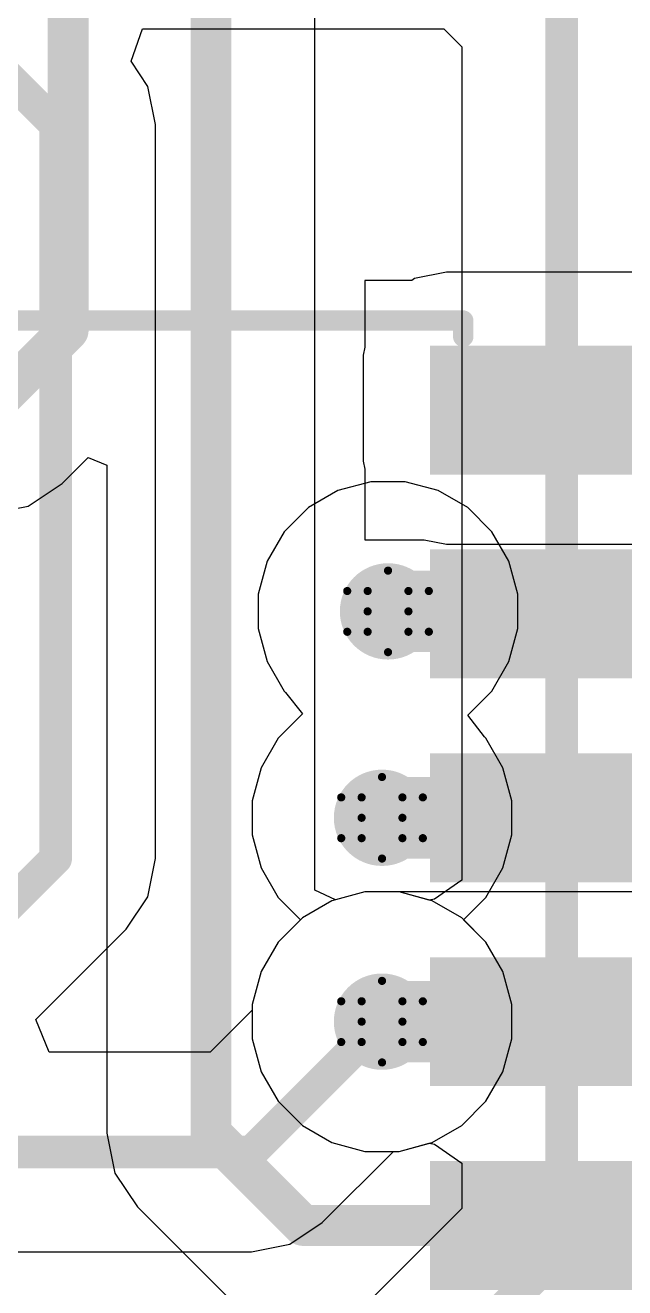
# Model space of a CAD drawing. Header units: inches. Extents: x -3 to 5437, y -3 to 5435.
# Drawn here: x 164.78 to 168.52, y 74.8 to 82.66 of the extents above; entities that cross this region are included whole.
import ezdxf

# ---------------------------------------------------------------- set-up
doc = ezdxf.new("R2010")
doc.units = ezdxf.units.IN
for name, color, linetype in [('Bottom Layer', 5, 'Continuous'), ('Drill Drawing', 1, 'Continuous'), ('GND', 16, 'Continuous'), ('PWR', 76, 'Continuous'), ('Top Layer', 1, 'Continuous'), ('Top Overlay', 2, 'Continuous'), ('Top Paste', 8, 'Continuous'), ('Top Solder', 216, 'Continuous'), ('Via Holes', 16, 'Continuous')]:
    doc.layers.add(name, color=color, linetype=linetype)

# ---------------------------------------------------------------- blocks, each defined once
blk = doc.blocks.new('SOIC_16_272')
at = {"layer": 'Top Layer'}
for points in [[(1.925, 4.745), (3.475, 4.745), (3.475, 4.145), (1.925, 4.145)], [(1.925, 3.475), (3.475, 3.475), (3.475, 2.875), (1.925, 2.875)], [(1.925, 2.205), (3.475, 2.205), (3.475, 1.605), (1.925, 1.605)], [(1.925, 0.935), (3.475, 0.935), (3.475, 0.335), (1.925, 0.335)], [(1.925, -0.335), (3.475, -0.335), (3.475, -0.935), (1.925, -0.935)]]:
    blk.add_hatch(color=1, dxfattribs=at).paths.add_polyline_path(points)
at = {"layer": 'Top Paste'}
for points in [[(1.925, 4.745), (3.475, 4.745), (3.475, 4.145), (1.925, 4.145)], [(1.925, 3.475), (3.475, 3.475), (3.475, 2.875), (1.925, 2.875)], [(1.925, 2.205), (3.475, 2.205), (3.475, 1.605), (1.925, 1.605)], [(1.925, 0.935), (3.475, 0.935), (3.475, 0.335), (1.925, 0.335)], [(1.925, -0.335), (3.475, -0.335), (3.475, -0.935), (1.925, -0.935)]]:
    blk.add_hatch(color=8, dxfattribs=at).paths.add_polyline_path(points)
at = {"layer": 'Top Solder'}
for points in [[(1.8234, 4.8466), (3.5766, 4.8466), (3.5766, 4.0434), (1.8234, 4.0434)], [(1.8234, 3.5766), (3.5766, 3.5766), (3.5766, 2.7734), (1.8234, 2.7734)], [(1.8234, 2.3066), (3.5766, 2.3066), (3.5766, 1.5034), (1.8234, 1.5034)], [(1.8234, 1.0366), (3.5766, 1.0366), (3.5766, 0.2334), (1.8234, 0.2334)], [(1.8234, -0.2334), (3.5766, -0.2334), (3.5766, -1.0366), (1.8234, -1.0366)]]:
    blk.add_hatch(color=216, dxfattribs=at).paths.add_polyline_path(points)
at = {"layer": 'Top Overlay'}
for points in [[(-2.0142, 5.0038, 0.127, 0.127, 0), (2.0244, 5.0038, 0.127, 0.127, 0)], [(2.0294, 4.9022, 0.127, 0.127, 0), (2.0294, 5.0022, 0.127, 0.127, 0)]]:
    blk.add_lwpolyline(points, format="xyseb", dxfattribs=at)
for points in [[(1.9927, 5.0038, 0.0635, 0.0635, 1), (2.0562, 5.0038, 0.0635, 0.0635, 1)], [(1.9977, 5.0022, 0.0635, 0.0635, 1), (2.0612, 5.0022, 0.0635, 0.0635, 1)], [(1.9977, 4.9022, 0.0635, 0.0635, 1), (2.0612, 4.9022, 0.0635, 0.0635, 1)]]:
    blk.add_lwpolyline(points, format="xyseb", close=True, dxfattribs=at)

msp = doc.modelspace()

# ---------------------------------------------------------------- hatches: boundary and pattern name
at = {"layer": 'Bottom Layer'}
h = msp.add_hatch(color=5, dxfattribs=at)
edge = h.paths.add_edge_path()
edge.add_arc((167.0424, 79.0098), 0.3, 0, 360)
h = msp.add_hatch(color=5, dxfattribs=at)
edge = h.paths.add_edge_path()
edge.add_arc((167.005, 77.724), 0.3, 0, 360)
h = msp.add_hatch(color=5, dxfattribs=at)
edge = h.paths.add_edge_path()
edge.add_arc((167.005, 76.454), 0.3, 0, 360)
at = {"layer": 'GND'}
h = msp.add_hatch(color=16, dxfattribs=at)
edge = h.paths.add_edge_path()
edge.add_arc((167.0424, 79.0098), 0.3, 0, 360)
h = msp.add_hatch(color=16, dxfattribs=at)
edge = h.paths.add_edge_path()
edge.add_arc((167.005, 77.724), 0.3, 0, 360)
h = msp.add_hatch(color=16, dxfattribs=at)
edge = h.paths.add_edge_path()
edge.add_arc((167.005, 76.454), 0.3, 0, 360)
at = {"layer": 'PWR'}
h = msp.add_hatch(color=76, dxfattribs=at)
edge = h.paths.add_edge_path()
edge.add_arc((167.0424, 79.0098), 0.3, 0, 360)
h = msp.add_hatch(color=76, dxfattribs=at)
edge = h.paths.add_edge_path()
edge.add_arc((167.005, 77.724), 0.3, 0, 360)
h = msp.add_hatch(color=76, dxfattribs=at)
edge = h.paths.add_edge_path()
edge.add_arc((167.005, 76.454), 0.3, 0, 360)
at = {"layer": 'Top Layer'}
for points in [[(167.406, 79.9465), (170.3197, 79.9465), (170.3197, 80.605), (167.406, 80.605)], [(167.406, 74.8665), (170.0784, 74.8665), (170.0784, 75.525), (167.406, 75.525)]]:
    msp.add_hatch(color=1, dxfattribs=at).paths.add_polyline_path(points)
h = msp.add_hatch(color=1, dxfattribs=at)
edge = h.paths.add_edge_path()
edge.add_arc((167.0424, 79.0098), 0.3, 0, 360)
h = msp.add_hatch(color=1, dxfattribs=at)
edge = h.paths.add_edge_path()
edge.add_arc((167.005, 77.724), 0.3, 0, 360)
h = msp.add_hatch(color=1, dxfattribs=at)
edge = h.paths.add_edge_path()
edge.add_arc((167.005, 76.454), 0.3, 0, 360)
at = {"layer": 'Via Holes'}
h = msp.add_hatch(color=7, dxfattribs=at)
edge = h.paths.add_edge_path()
edge.add_arc((167.0424, 79.0098), 0.15, 0, 360)
h = msp.add_hatch(color=7, dxfattribs=at)
edge = h.paths.add_edge_path()
edge.add_arc((167.005, 77.724), 0.15, 0, 360)
h = msp.add_hatch(color=7, dxfattribs=at)
edge = h.paths.add_edge_path()
edge.add_arc((167.005, 76.454), 0.15, 0, 360)

# ---------------------------------------------------------------- linework, layer by layer
at = {"layer": 'Bottom Layer'}
for p, q in [((166.8986, 77.262), (166.6931, 77.2069)), ((167.1114, 77.262), (166.8986, 77.262)), ((167.3169, 77.2069), (167.1114, 77.262)), ((166.6931, 77.2069), (166.5089, 77.1006)), ((167.5011, 77.1006), (167.3169, 77.2069)), ((166.5089, 77.1006), (166.3584, 76.9501)), ((167.6516, 76.9501), (167.5011, 77.1006)), ((166.3584, 76.9501), (166.2521, 76.7659)), ((167.7579, 76.7659), (167.6516, 76.9501)), ((166.2521, 76.7659), (166.197, 76.5604)), ((167.813, 76.5604), (167.7579, 76.7659)), ((166.197, 76.5604), (166.197, 76.3476)), ((167.813, 76.3476), (167.813, 76.5604)), ((166.197, 76.3476), (166.2521, 76.1421)), ((167.7579, 76.1421), (167.813, 76.3476)), ((166.2521, 76.1421), (166.3584, 75.9579)), ((167.6516, 75.9579), (167.7579, 76.1421)), ((166.3584, 75.9579), (166.5089, 75.8074)), ((167.5011, 75.8074), (167.6516, 75.9579)), ((166.5089, 75.8074), (166.6931, 75.7011)), ((167.3169, 75.7011), (167.5011, 75.8074)), ((166.6931, 75.7011), (166.8986, 75.646)), ((167.1114, 75.646), (167.3169, 75.7011)), ((166.8986, 75.646), (167.1114, 75.646))]:
    msp.add_line(p, q, dxfattribs=at)
at = {"layer": 'Drill Drawing'}
for points in [[(166.9154, 79.1368, 0.0508, 0.0508, 0), (167.0424, 79.2638, 0.0508, 0.0508, 0)], [(167.0424, 79.2638, 0.0508, 0.0508, 0), (167.1694, 79.1368, 0.0508, 0.0508, 0)], [(166.7884, 79.1368, 0.0508, 0.0508, 0), (166.9154, 79.0098, 0.0508, 0.0508, 0)], [(166.7884, 79.1368, 0.0508, 0.0508, 0), (166.9154, 79.1368, 0.0508, 0.0508, 0)], [(167.1694, 79.1368, 0.0508, 0.0508, 0), (167.2964, 79.1368, 0.0508, 0.0508, 0)], [(167.1694, 79.0098, 0.0508, 0.0508, 0), (167.2964, 79.1368, 0.0508, 0.0508, 0)], [(166.7884, 78.8828, 0.0508, 0.0508, 0), (166.9154, 79.0098, 0.0508, 0.0508, 0)], [(167.1694, 79.0098, 0.0508, 0.0508, 0), (167.2964, 78.8828, 0.0508, 0.0508, 0)], [(166.7884, 78.8828, 0.0508, 0.0508, 0), (166.9154, 78.8828, 0.0508, 0.0508, 0)], [(166.9154, 78.8828, 0.0508, 0.0508, 0), (167.0424, 78.7558, 0.0508, 0.0508, 0)], [(167.0424, 78.7558, 0.0508, 0.0508, 0), (167.1694, 78.8828, 0.0508, 0.0508, 0)], [(167.1694, 78.8828, 0.0508, 0.0508, 0), (167.2964, 78.8828, 0.0508, 0.0508, 0)], [(166.878, 77.851, 0.0508, 0.0508, 0), (167.005, 77.978, 0.0508, 0.0508, 0)], [(167.005, 77.978, 0.0508, 0.0508, 0), (167.132, 77.851, 0.0508, 0.0508, 0)], [(166.751, 77.851, 0.0508, 0.0508, 0), (166.878, 77.724, 0.0508, 0.0508, 0)], [(166.751, 77.851, 0.0508, 0.0508, 0), (166.878, 77.851, 0.0508, 0.0508, 0)], [(167.132, 77.851, 0.0508, 0.0508, 0), (167.259, 77.851, 0.0508, 0.0508, 0)], [(167.132, 77.724, 0.0508, 0.0508, 0), (167.259, 77.851, 0.0508, 0.0508, 0)], [(166.751, 77.597, 0.0508, 0.0508, 0), (166.878, 77.724, 0.0508, 0.0508, 0)], [(167.132, 77.724, 0.0508, 0.0508, 0), (167.259, 77.597, 0.0508, 0.0508, 0)], [(166.751, 77.597, 0.0508, 0.0508, 0), (166.878, 77.597, 0.0508, 0.0508, 0)], [(166.878, 77.597, 0.0508, 0.0508, 0), (167.005, 77.47, 0.0508, 0.0508, 0)], [(167.005, 77.47, 0.0508, 0.0508, 0), (167.132, 77.597, 0.0508, 0.0508, 0)], [(167.132, 77.597, 0.0508, 0.0508, 0), (167.259, 77.597, 0.0508, 0.0508, 0)], [(166.878, 76.581, 0.0508, 0.0508, 0), (167.005, 76.708, 0.0508, 0.0508, 0)], [(167.005, 76.708, 0.0508, 0.0508, 0), (167.132, 76.581, 0.0508, 0.0508, 0)], [(166.751, 76.581, 0.0508, 0.0508, 0), (166.878, 76.454, 0.0508, 0.0508, 0)], [(166.751, 76.581, 0.0508, 0.0508, 0), (166.878, 76.581, 0.0508, 0.0508, 0)], [(167.132, 76.581, 0.0508, 0.0508, 0), (167.259, 76.581, 0.0508, 0.0508, 0)], [(167.132, 76.454, 0.0508, 0.0508, 0), (167.259, 76.581, 0.0508, 0.0508, 0)], [(166.751, 76.327, 0.0508, 0.0508, 0), (166.878, 76.454, 0.0508, 0.0508, 0)], [(167.132, 76.454, 0.0508, 0.0508, 0), (167.259, 76.327, 0.0508, 0.0508, 0)], [(166.751, 76.327, 0.0508, 0.0508, 0), (166.878, 76.327, 0.0508, 0.0508, 0)], [(166.878, 76.327, 0.0508, 0.0508, 0), (167.005, 76.2, 0.0508, 0.0508, 0)], [(167.005, 76.2, 0.0508, 0.0508, 0), (167.132, 76.327, 0.0508, 0.0508, 0)], [(167.132, 76.327, 0.0508, 0.0508, 0), (167.259, 76.327, 0.0508, 0.0508, 0)]]:
    msp.add_lwpolyline(points, format="xyseb", dxfattribs=at)
for points in [[(167.0297, 79.2638, 0.0254, 0.0254, 1), (167.0551, 79.2638, 0.0254, 0.0254, 1)], [(167.0297, 79.2638, 0.0254, 0.0254, 1), (167.0551, 79.2638, 0.0254, 0.0254, 1)], [(166.7757, 79.1368, 0.0254, 0.0254, 1), (166.8011, 79.1368, 0.0254, 0.0254, 1)], [(166.7757, 79.1368, 0.0254, 0.0254, 1), (166.8011, 79.1368, 0.0254, 0.0254, 1)], [(166.9027, 79.1368, 0.0254, 0.0254, 1), (166.9281, 79.1368, 0.0254, 0.0254, 1)], [(166.9027, 79.1368, 0.0254, 0.0254, 1), (166.9281, 79.1368, 0.0254, 0.0254, 1)], [(167.1567, 79.1368, 0.0254, 0.0254, 1), (167.1821, 79.1368, 0.0254, 0.0254, 1)], [(167.1567, 79.1368, 0.0254, 0.0254, 1), (167.1821, 79.1368, 0.0254, 0.0254, 1)], [(167.2837, 79.1368, 0.0254, 0.0254, 1), (167.3091, 79.1368, 0.0254, 0.0254, 1)], [(167.2837, 79.1368, 0.0254, 0.0254, 1), (167.3091, 79.1368, 0.0254, 0.0254, 1)], [(166.9027, 79.0098, 0.0254, 0.0254, 1), (166.9281, 79.0098, 0.0254, 0.0254, 1)], [(166.9027, 79.0098, 0.0254, 0.0254, 1), (166.9281, 79.0098, 0.0254, 0.0254, 1)], [(167.1567, 79.0098, 0.0254, 0.0254, 1), (167.1821, 79.0098, 0.0254, 0.0254, 1)], [(167.1567, 79.0098, 0.0254, 0.0254, 1), (167.1821, 79.0098, 0.0254, 0.0254, 1)], [(166.7757, 78.8828, 0.0254, 0.0254, 1), (166.8011, 78.8828, 0.0254, 0.0254, 1)], [(166.7757, 78.8828, 0.0254, 0.0254, 1), (166.8011, 78.8828, 0.0254, 0.0254, 1)], [(166.9027, 78.8828, 0.0254, 0.0254, 1), (166.9281, 78.8828, 0.0254, 0.0254, 1)], [(166.9027, 78.8828, 0.0254, 0.0254, 1), (166.9281, 78.8828, 0.0254, 0.0254, 1)], [(167.1567, 78.8828, 0.0254, 0.0254, 1), (167.1821, 78.8828, 0.0254, 0.0254, 1)], [(167.1567, 78.8828, 0.0254, 0.0254, 1), (167.1821, 78.8828, 0.0254, 0.0254, 1)], [(167.2837, 78.8828, 0.0254, 0.0254, 1), (167.3091, 78.8828, 0.0254, 0.0254, 1)], [(167.2837, 78.8828, 0.0254, 0.0254, 1), (167.3091, 78.8828, 0.0254, 0.0254, 1)], [(167.0297, 78.7558, 0.0254, 0.0254, 1), (167.0551, 78.7558, 0.0254, 0.0254, 1)], [(167.0297, 78.7558, 0.0254, 0.0254, 1), (167.0551, 78.7558, 0.0254, 0.0254, 1)], [(166.9923, 77.978, 0.0254, 0.0254, 1), (167.0177, 77.978, 0.0254, 0.0254, 1)], [(166.9923, 77.978, 0.0254, 0.0254, 1), (167.0177, 77.978, 0.0254, 0.0254, 1)], [(166.7383, 77.851, 0.0254, 0.0254, 1), (166.7637, 77.851, 0.0254, 0.0254, 1)], [(166.7383, 77.851, 0.0254, 0.0254, 1), (166.7637, 77.851, 0.0254, 0.0254, 1)], [(166.8653, 77.851, 0.0254, 0.0254, 1), (166.8907, 77.851, 0.0254, 0.0254, 1)], [(166.8653, 77.851, 0.0254, 0.0254, 1), (166.8907, 77.851, 0.0254, 0.0254, 1)], [(167.1193, 77.851, 0.0254, 0.0254, 1), (167.1447, 77.851, 0.0254, 0.0254, 1)], [(167.1193, 77.851, 0.0254, 0.0254, 1), (167.1447, 77.851, 0.0254, 0.0254, 1)], [(167.2463, 77.851, 0.0254, 0.0254, 1), (167.2717, 77.851, 0.0254, 0.0254, 1)], [(167.2463, 77.851, 0.0254, 0.0254, 1), (167.2717, 77.851, 0.0254, 0.0254, 1)], [(166.8653, 77.724, 0.0254, 0.0254, 1), (166.8907, 77.724, 0.0254, 0.0254, 1)], [(166.8653, 77.724, 0.0254, 0.0254, 1), (166.8907, 77.724, 0.0254, 0.0254, 1)], [(167.1193, 77.724, 0.0254, 0.0254, 1), (167.1447, 77.724, 0.0254, 0.0254, 1)], [(167.1193, 77.724, 0.0254, 0.0254, 1), (167.1447, 77.724, 0.0254, 0.0254, 1)], [(166.7383, 77.597, 0.0254, 0.0254, 1), (166.7637, 77.597, 0.0254, 0.0254, 1)], [(166.7383, 77.597, 0.0254, 0.0254, 1), (166.7637, 77.597, 0.0254, 0.0254, 1)], [(166.8653, 77.597, 0.0254, 0.0254, 1), (166.8907, 77.597, 0.0254, 0.0254, 1)], [(166.8653, 77.597, 0.0254, 0.0254, 1), (166.8907, 77.597, 0.0254, 0.0254, 1)], [(167.1193, 77.597, 0.0254, 0.0254, 1), (167.1447, 77.597, 0.0254, 0.0254, 1)], [(167.1193, 77.597, 0.0254, 0.0254, 1), (167.1447, 77.597, 0.0254, 0.0254, 1)], [(167.2463, 77.597, 0.0254, 0.0254, 1), (167.2717, 77.597, 0.0254, 0.0254, 1)], [(167.2463, 77.597, 0.0254, 0.0254, 1), (167.2717, 77.597, 0.0254, 0.0254, 1)], [(166.9923, 77.47, 0.0254, 0.0254, 1), (167.0177, 77.47, 0.0254, 0.0254, 1)], [(166.9923, 77.47, 0.0254, 0.0254, 1), (167.0177, 77.47, 0.0254, 0.0254, 1)], [(166.9923, 76.708, 0.0254, 0.0254, 1), (167.0177, 76.708, 0.0254, 0.0254, 1)], [(166.9923, 76.708, 0.0254, 0.0254, 1), (167.0177, 76.708, 0.0254, 0.0254, 1)], [(166.7383, 76.581, 0.0254, 0.0254, 1), (166.7637, 76.581, 0.0254, 0.0254, 1)], [(166.7383, 76.581, 0.0254, 0.0254, 1), (166.7637, 76.581, 0.0254, 0.0254, 1)], [(166.8653, 76.581, 0.0254, 0.0254, 1), (166.8907, 76.581, 0.0254, 0.0254, 1)], [(166.8653, 76.581, 0.0254, 0.0254, 1), (166.8907, 76.581, 0.0254, 0.0254, 1)], [(167.1193, 76.581, 0.0254, 0.0254, 1), (167.1447, 76.581, 0.0254, 0.0254, 1)], [(167.1193, 76.581, 0.0254, 0.0254, 1), (167.1447, 76.581, 0.0254, 0.0254, 1)], [(167.2463, 76.581, 0.0254, 0.0254, 1), (167.2717, 76.581, 0.0254, 0.0254, 1)], [(167.2463, 76.581, 0.0254, 0.0254, 1), (167.2717, 76.581, 0.0254, 0.0254, 1)], [(166.8653, 76.454, 0.0254, 0.0254, 1), (166.8907, 76.454, 0.0254, 0.0254, 1)], [(166.8653, 76.454, 0.0254, 0.0254, 1), (166.8907, 76.454, 0.0254, 0.0254, 1)], [(167.1193, 76.454, 0.0254, 0.0254, 1), (167.1447, 76.454, 0.0254, 0.0254, 1)], [(167.1193, 76.454, 0.0254, 0.0254, 1), (167.1447, 76.454, 0.0254, 0.0254, 1)], [(166.7383, 76.327, 0.0254, 0.0254, 1), (166.7637, 76.327, 0.0254, 0.0254, 1)], [(166.7383, 76.327, 0.0254, 0.0254, 1), (166.7637, 76.327, 0.0254, 0.0254, 1)], [(166.8653, 76.327, 0.0254, 0.0254, 1), (166.8907, 76.327, 0.0254, 0.0254, 1)], [(166.8653, 76.327, 0.0254, 0.0254, 1), (166.8907, 76.327, 0.0254, 0.0254, 1)], [(167.1193, 76.327, 0.0254, 0.0254, 1), (167.1447, 76.327, 0.0254, 0.0254, 1)], [(167.1193, 76.327, 0.0254, 0.0254, 1), (167.1447, 76.327, 0.0254, 0.0254, 1)], [(167.2463, 76.327, 0.0254, 0.0254, 1), (167.2717, 76.327, 0.0254, 0.0254, 1)], [(167.2463, 76.327, 0.0254, 0.0254, 1), (167.2717, 76.327, 0.0254, 0.0254, 1)], [(166.9923, 76.2, 0.0254, 0.0254, 1), (167.0177, 76.2, 0.0254, 0.0254, 1)], [(166.9923, 76.2, 0.0254, 0.0254, 1), (167.0177, 76.2, 0.0254, 0.0254, 1)]]:
    msp.add_lwpolyline(points, format="xyseb", close=True, dxfattribs=at)
at = {"layer": 'GND'}
for p, q in [((165.4426, 82.4365), (165.5136, 82.6397)), ((165.5136, 82.6397), (167.389, 82.6397)), ((167.389, 82.6397), (167.5017, 82.527)), ((167.5017, 82.527), (167.5017, 77.3348)), ((165.5472, 82.2799), (165.4426, 82.4365)), ((165.5945, 82.042), (165.5472, 82.2799)), ((165.5945, 77.47), (165.5945, 82.042)), ((165.5472, 77.2321), (165.5945, 77.47)), ((167.5017, 77.3348), (167.3307, 77.2165)), ((166.8986, 77.262), (166.6931, 77.2069)), ((167.1114, 77.262), (166.8986, 77.262)), ((167.2985, 77.2118), (167.1114, 77.262)), ((165.4125, 77.0305), (165.5472, 77.2321)), ((166.6931, 77.2069), (166.5089, 77.1006)), ((167.3307, 77.2165), (167.2985, 77.2118)), ((166.5089, 77.1006), (166.3584, 76.9501)), ((164.8491, 76.4671), (165.4125, 77.0305)), ((166.3584, 76.9501), (166.2521, 76.7659)), ((166.2521, 76.7659), (166.197, 76.5604)), ((166.197, 76.5604), (166.197, 76.525)), ((164.9332, 76.2639), (164.8491, 76.4671)), ((166.197, 76.525), (165.9359, 76.2639)), ((165.9359, 76.2639), (164.9332, 76.2639)), ((167.1114, 75.646), (167.2985, 75.6962)), ((167.2985, 75.6962), (167.3307, 75.6915)), ((167.3307, 75.6915), (167.5017, 75.5732)), ((166.6328, 75.2028), (167.076, 75.646)), ((167.076, 75.646), (167.1114, 75.646)), ((167.5017, 75.5732), (167.5017, 75.2897)), ((167.5017, 75.2897), (166.934, 74.722)), ((166.4312, 75.0681), (166.6328, 75.2028)), ((166.1933, 75.0208), (166.4312, 75.0681)), ((156.845, 75.0208), (166.1933, 75.0208))]:
    msp.add_line(p, q, dxfattribs=at)
for points in [[(164.211, 82.804, 0.2032, 0.2032, 0), (164.973, 82.042, 0.2032, 0.2032, 0)], [(168.1233, 75.0323, 0.2032, 0.2032, 0), (168.1233, 82.7844, 0.2032, 0.2032, 0)], [(164.973, 77.47, 0.2032, 0.2032, 0), (164.973, 82.042, 0.2032, 0.2032, 0)], [(163.957, 76.454, 0.2032, 0.2032, 0), (164.973, 77.47, 0.2032, 0.2032, 0)], [(166.1933, 75.6423, 0.2032, 0.2032, 0), (167.005, 76.454, 0.2032, 0.2032, 0)], [(156.845, 75.6423, 0.2032, 0.2032, 0), (166.1933, 75.6423, 0.2032, 0.2032, 0)], [(167.005, 73.914, 0.2032, 0.2032, 0), (168.1233, 75.0323, 0.2032, 0.2032, 0)]]:
    msp.add_lwpolyline(points, format="xyseb", dxfattribs=at)
for points in [[(164.9222, 82.042, 0.1016, 0.1016, 1), (165.0238, 82.042, 0.1016, 0.1016, 1)], [(164.9222, 82.042, 0.1016, 0.1016, 1), (165.0238, 82.042, 0.1016, 0.1016, 1)], [(164.9222, 77.47, 0.1016, 0.1016, 1), (165.0238, 77.47, 0.1016, 0.1016, 1)], [(164.9222, 77.47, 0.1016, 0.1016, 1), (165.0238, 77.47, 0.1016, 0.1016, 1)], [(166.9542, 76.454, 0.1016, 0.1016, 1), (167.0558, 76.454, 0.1016, 0.1016, 1)], [(166.1425, 75.6423, 0.1016, 0.1016, 1), (166.2441, 75.6423, 0.1016, 0.1016, 1)], [(166.1425, 75.6423, 0.1016, 0.1016, 1), (166.2441, 75.6423, 0.1016, 0.1016, 1)], [(168.0725, 75.0323, 0.1016, 0.1016, 1), (168.1741, 75.0323, 0.1016, 0.1016, 1)], [(168.0725, 75.0323, 0.1016, 0.1016, 1), (168.1741, 75.0323, 0.1016, 0.1016, 1)]]:
    msp.add_lwpolyline(points, format="xyseb", close=True, dxfattribs=at)
at = {"layer": 'PWR'}
for p, q in [((166.7305, 79.7627), (166.5463, 79.6564)), ((166.936, 79.8178), (166.7305, 79.7627)), ((167.1488, 79.8178), (166.936, 79.8178)), ((167.3543, 79.7627), (167.1488, 79.8178)), ((167.5385, 79.6564), (167.3543, 79.7627)), ((166.5463, 79.6564), (166.3959, 79.5059)), ((167.689, 79.5059), (167.5385, 79.6564)), ((166.3959, 79.5059), (166.2895, 79.3217)), ((167.7954, 79.3217), (167.689, 79.5059)), ((166.2895, 79.3217), (166.2344, 79.1162)), ((167.8504, 79.1162), (167.7954, 79.3217)), ((166.2344, 79.1162), (166.2344, 78.9034)), ((167.8504, 78.9034), (167.8504, 79.1162)), ((166.2344, 78.9034), (166.2895, 78.6979)), ((167.7954, 78.6979), (167.8504, 78.9034)), ((166.2895, 78.6979), (166.3959, 78.5137)), ((167.689, 78.5137), (167.7954, 78.6979)), ((166.3959, 78.5137), (166.4049, 78.5047)), ((166.4049, 78.5047), (166.5089, 78.3706)), ((167.5385, 78.3633), (167.689, 78.5137)), ((166.5089, 78.3706), (166.3584, 78.2201)), ((167.6425, 78.2292), (167.5385, 78.3633)), ((166.3584, 78.2201), (166.2521, 78.0359)), ((167.6516, 78.2201), (167.6425, 78.2292)), ((167.7579, 78.0359), (167.6516, 78.2201)), ((166.2521, 78.0359), (166.197, 77.8304)), ((167.813, 77.8304), (167.7579, 78.0359)), ((166.197, 77.8304), (166.197, 77.6176)), ((167.813, 77.6176), (167.813, 77.8304)), ((166.197, 77.6176), (166.2521, 77.4121)), ((167.7579, 77.4121), (167.813, 77.6176)), ((166.2521, 77.4121), (166.3584, 77.2279)), ((167.6516, 77.2279), (167.7579, 77.4121)), ((166.3584, 77.2279), (166.4973, 77.089)), ((167.5127, 77.089), (167.6516, 77.2279)), ((166.4973, 77.089), (166.3584, 76.9501)), ((167.6516, 76.9501), (167.5127, 77.089)), ((166.3584, 76.9501), (166.2521, 76.7659)), ((167.7579, 76.7659), (167.6516, 76.9501)), ((166.2521, 76.7659), (166.197, 76.5604)), ((167.813, 76.5604), (167.7579, 76.7659)), ((166.197, 76.5604), (166.197, 76.3476)), ((167.813, 76.3476), (167.813, 76.5604)), ((166.197, 76.3476), (166.2521, 76.1421)), ((167.7579, 76.1421), (167.813, 76.3476)), ((166.2521, 76.1421), (166.3584, 75.9579)), ((167.6516, 75.9579), (167.7579, 76.1421)), ((166.3584, 75.9579), (166.5089, 75.8074)), ((167.5011, 75.8074), (167.6516, 75.9579)), ((166.5089, 75.8074), (166.6931, 75.7011)), ((167.3169, 75.7011), (167.5011, 75.8074)), ((166.6931, 75.7011), (166.8986, 75.646)), ((167.1114, 75.646), (167.3169, 75.7011)), ((166.8986, 75.646), (167.1114, 75.646))]:
    msp.add_line(p, q, dxfattribs=at)
at = {"layer": 'Top Layer'}
for p, q in [((166.5874, 77.2737), (166.5874, 89.4955)), ((167.406, 81.1229), (167.2078, 81.0835)), ((170.3197, 81.1229), (167.406, 81.1229)), ((167.1906, 81.072), (166.898, 81.072)), ((166.898, 81.072), (166.898, 80.655)), ((167.2078, 81.0835), (167.1906, 81.072)), ((166.898, 80.655), (166.8881, 80.605)), ((166.8881, 80.605), (166.8881, 79.9465)), ((165.0126, 79.8062), (165.1752, 79.9688)), ((165.1752, 79.9688), (165.2925, 79.9202)), ((165.2925, 79.9202), (165.2925, 75.7585)), ((166.8881, 79.9465), (166.898, 79.8965)), ((166.898, 79.8965), (166.898, 79.456)), ((164.8025, 79.6658), (165.0126, 79.8062)), ((164.5548, 79.6166), (164.8025, 79.6658)), ((166.898, 79.456), (167.268, 79.456)), ((167.268, 79.456), (167.406, 79.4285)), ((167.406, 79.4285), (170.3197, 79.4285)), ((166.7144, 77.2126), (166.5874, 77.2737)), ((166.898, 77.2618), (166.7144, 77.2126)), ((169.464, 77.262), (166.898, 77.262)), ((166.898, 77.262), (166.898, 77.2618)), ((165.2925, 75.7585), (165.3418, 75.5107)), ((165.3418, 75.5107), (165.4822, 75.3007)), ((165.4822, 75.3007), (166.0566, 74.7262))]:
    msp.add_line(p, q, dxfattribs=at)
for points in [[(165.94, 75.7585, 0.254, 0.254, 0), (165.94, 89.4955, 0.254, 0.254, 0)], [(165.051, 80.7602, 0.254, 0.254, 0), (165.051, 86.9079, 0.254, 0.254, 0)], [(164.5548, 80.264, 0.254, 0.254, 0), (165.051, 80.7602, 0.254, 0.254, 0)], [(167.0424, 79.0098, 0.508, 0.508, 0), (168.2184, 79.0098, 0.508, 0.508, 0)], [(167.005, 77.724, 0.508, 0.508, 0), (168.181, 77.724, 0.508, 0.508, 0)], [(167.005, 76.454, 0.508, 0.508, 0), (168.181, 76.454, 0.508, 0.508, 0)], [(165.94, 75.7585, 0.254, 0.254, 0), (166.5144, 75.184, 0.254, 0.254, 0)], [(166.5144, 75.184, 0.254, 0.254, 0), (168.181, 75.184, 0.254, 0.254, 0)]]:
    msp.add_lwpolyline(points, format="xyseb", dxfattribs=at)
for points in [[(164.9875, 80.7602, 0.127, 0.127, 1), (165.1145, 80.7602, 0.127, 0.127, 1)], [(164.9875, 80.7602, 0.127, 0.127, 1), (165.1145, 80.7602, 0.127, 0.127, 1)], [(166.9154, 79.0098, 0.254, 0.254, 1), (167.1694, 79.0098, 0.254, 0.254, 1)], [(168.0914, 79.0098, 0.254, 0.254, 1), (168.3454, 79.0098, 0.254, 0.254, 1)], [(166.878, 77.724, 0.254, 0.254, 1), (167.132, 77.724, 0.254, 0.254, 1)], [(168.054, 77.724, 0.254, 0.254, 1), (168.308, 77.724, 0.254, 0.254, 1)], [(166.878, 76.454, 0.254, 0.254, 1), (167.132, 76.454, 0.254, 0.254, 1)], [(168.054, 76.454, 0.254, 0.254, 1), (168.308, 76.454, 0.254, 0.254, 1)], [(165.8765, 75.7585, 0.127, 0.127, 1), (166.0035, 75.7585, 0.127, 0.127, 1)], [(165.8765, 75.7585, 0.127, 0.127, 1), (166.0035, 75.7585, 0.127, 0.127, 1)], [(166.4509, 75.184, 0.127, 0.127, 1), (166.5779, 75.184, 0.127, 0.127, 1)], [(166.4509, 75.184, 0.127, 0.127, 1), (166.5779, 75.184, 0.127, 0.127, 1)], [(168.1175, 75.184, 0.127, 0.127, 1), (168.2445, 75.184, 0.127, 0.127, 1)]]:
    msp.add_lwpolyline(points, format="xyseb", close=True, dxfattribs=at)

# ---------------------------------------------------------------- block references
msp.add_blockref('SOIC_16_272', (165.481, 75.819))

doc.saveas('drawing.dxf')
